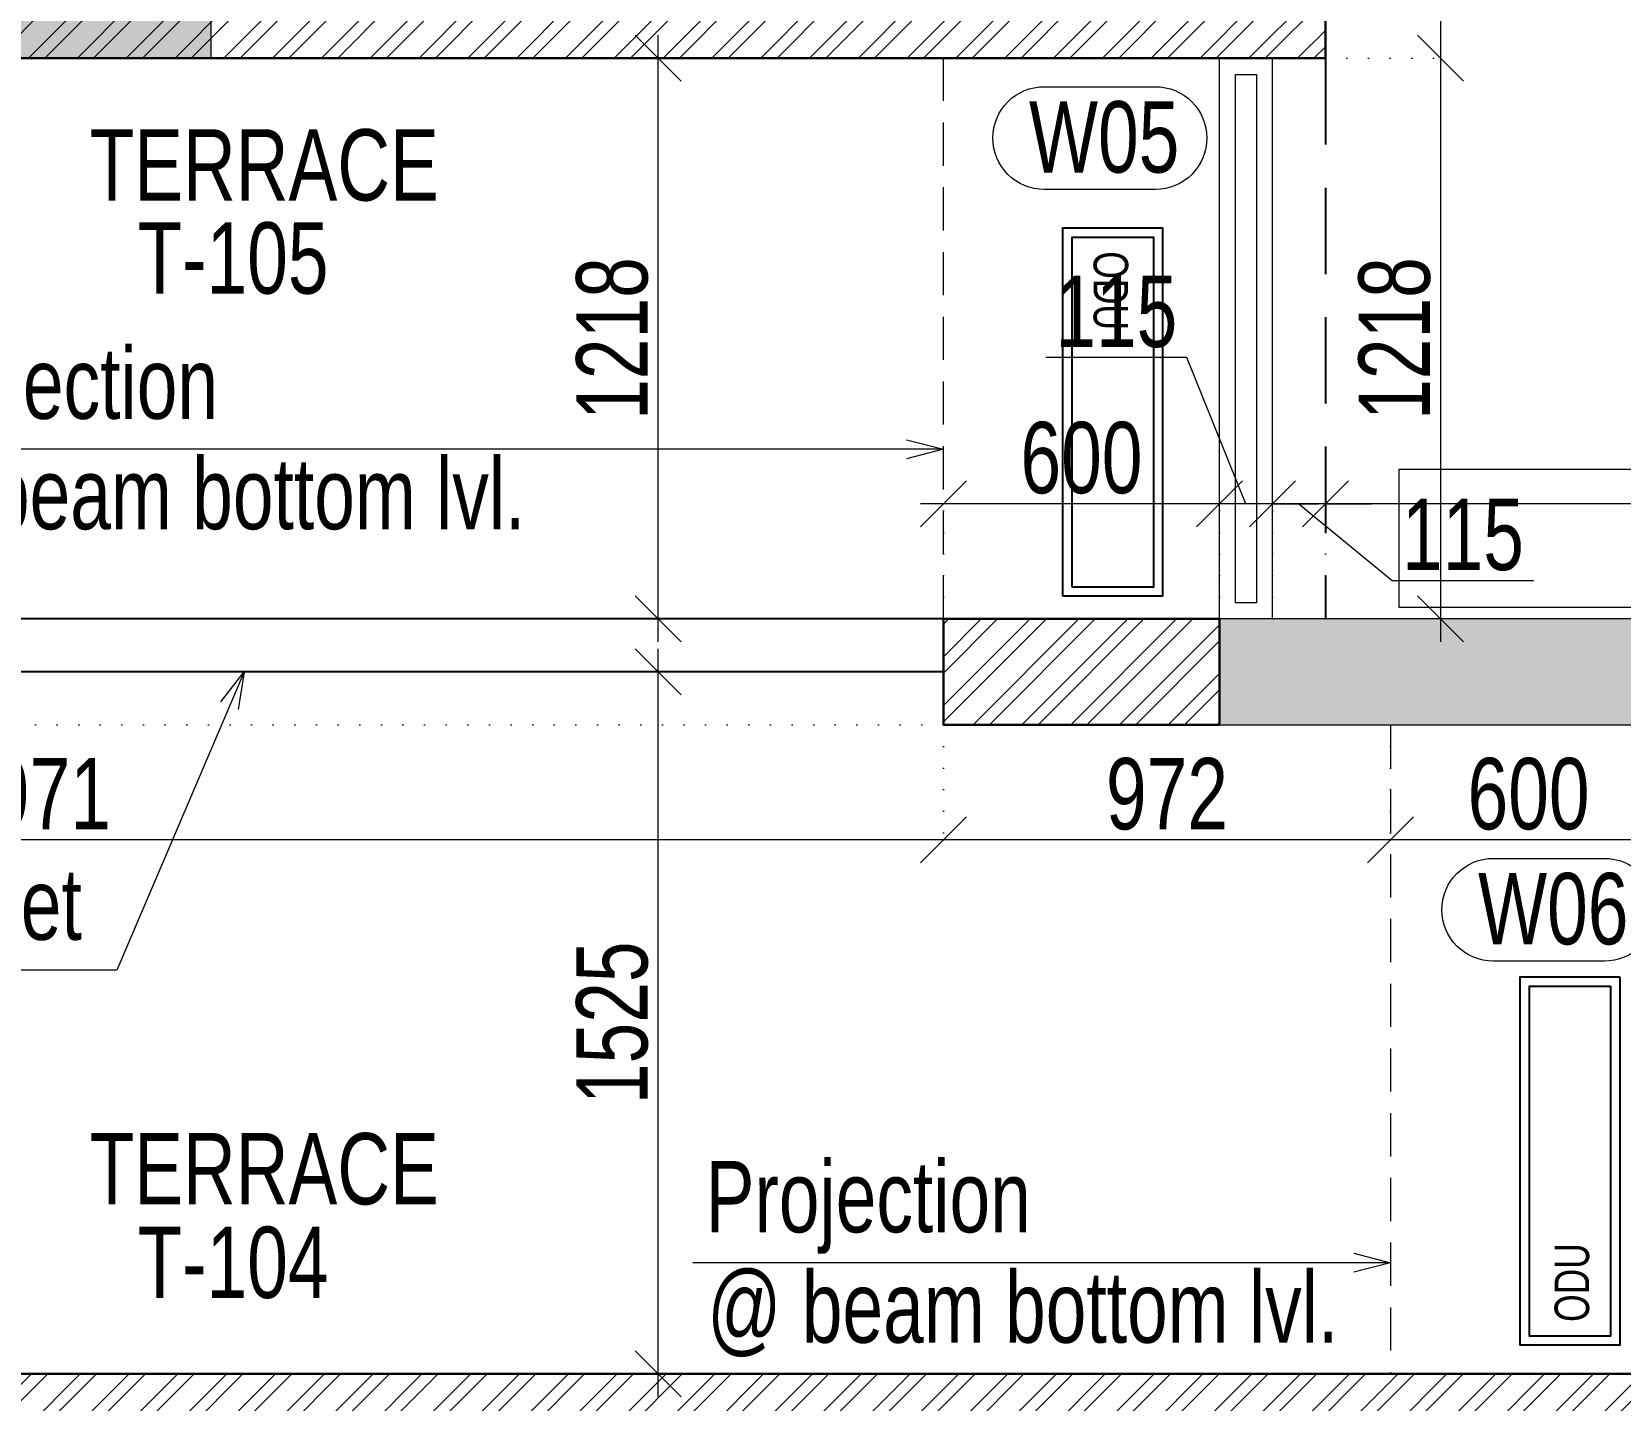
# Model space of a CAD drawing. Header units: inches. Extents: x 785882 to 928568, y 496782 to 576896.
# Drawn here: x 828415 to 831867, y 540706 to 543678 of the extents above; entities that cross this region are included whole.
import ezdxf
from ezdxf.enums import TextEntityAlignment as Align

# ---------------------------------------------------------------- set-up
doc = ezdxf.new("R2010")
doc.units = ezdxf.units.IN
doc.header["$LTSCALE"] = 750
doc.header["$MEASUREMENT"] = 0
for name, pattern in [('DOT', [0.25, 0, -0.25]), ('HIDDEN', [0.375, 0.25, -0.125]), ('HIDDEN2', [0.1875, 0.125, -0.0625])]:
    doc.linetypes.add(name, pattern=pattern)
for name, color, linetype, lineweight in [('COLUMN', 5, 'Continuous', 13), ('DIMENSION WORKING-MSA', 222, 'Continuous', 13), ('DOTTED LINE-MSA', 3, 'HIDDEN2', 13), ('FURNITURE-MSA', 251, 'Continuous', 5), ('TEXT DETAIL-MSA', 212, 'Continuous', 13), ('TEXT ROOM NAME-MSA', 210, 'Continuous', 13), ('WALL HATCH-MSA', 251, 'Continuous', 9), ('WALL-MSA', 32, 'Continuous', 30), ('WINDOE NO-MAS', 4, 'Continuous', 9), ('WINDOW-MSA', 50, 'Continuous', 13)]:
    doc.layers.add(name, color=color, linetype=linetype, lineweight=lineweight)
doc.layers.add('ELE-02-MSA', color=4, linetype='Continuous')
doc.layers.add('R.C.C HATCH-MSA', color=250, linetype='Continuous')
doc.styles.add('125', font='swisscl.ttf', dxfattribs={"height": 125})
doc.styles.add('AR', font='swisscl.ttf')
doc.styles.add('ARIAL', font='swisscl.ttf', dxfattribs={"height": 360})
doc.styles.add('Arial Narrow', font='swisscl.ttf', dxfattribs={"height": 150})
doc.styles.add('Arial-Reg+0.8Sc', font='swisscl.ttf')
doc.styles.add('MtXpl_Swis721_LtCn_B', font='swisscl.ttf')
doc.dimstyles.new('100 K.T', dxfattribs={"dimtxt": 360, "dimasz": 80, "dimexe": 0.18, "dimexo": 0.0625, "dimgap": 1, "dimtad": 1, "dimdec": 0, "dimzin": 0, "dimdsep": 46, "dimtxsty": 'ARIAL', "dimblk": 'DOT', "dimcen": 0.09, "dimse1": 1, "dimse2": 1, "dimclrd": 50, "dimclrt": 256, "dimadec": 0, "dimazin": 0, "dimtfac": 1, "dimtdec": 0, "dimtofl": 0, "dimtmove": 1, "dimatfit": 0, "dimfxl": 1, "dimtolj": 1, "dimtzin": 0, "dimlwd": -1, "dimarcsym": 0})
doc.dimstyles.new('WORKING DIM', dxfattribs={"dimtxt": 155, "dimasz": 100, "dimexe": 50, "dimexo": 0, "dimgap": 20, "dimtad": 1, "dimdec": 0, "dimzin": 0, "dimdsep": 46, "dimtxsty": 'AR', "dimblk": 'OBLIQUE', "dimcen": 0.09, "dimdle": 50, "dimclrd": 256, "dimclre": 250, "dimclrt": 256, "dimadec": 0, "dimazin": 0, "dimtfac": 1, "dimtdec": 0, "dimtofl": 0, "dimtmove": 1, "dimatfit": 0, "dimfxl": 1, "dimtolj": 1, "dimtzin": 0, "dimlwd": -1, "dimlwe": -1, "dimarcsym": 0})

# ---------------------------------------------------------------- blocks, each defined once
blk = doc.blocks.new('BLOCK-G & H TYPICAL COLOUMN')
at = {"layer": 'R.C.C HATCH-MSA'}
h = blk.add_hatch(color=256, dxfattribs=at)
h.dxf.hatch_style = 1
h.paths.add_polyline_path([(172697.62, -104207.75), (172688.57, -104207.75), (172688.57, -104255), (172697.62, -104255)])
h.paths.add_polyline_path([(172327.12, -104207.75), (172336.18, -104207.75), (172336.18, -104255), (172327.12, -104255)])
h.paths.add_polyline_path([(172819.88, -104207.75), (172819.88, -104216.81), (172867.12, -104216.81), (172867.12, -104207.75)])
h.paths.add_polyline_path([(172204.87, -104207.75), (172204.87, -104216.81), (172157.62, -104216.81), (172157.62, -104207.75)])
h.paths.add_polyline_path([(172561.18, -104240.06), (172552.12, -104240.06), (172552.12, -104287.31), (172561.18, -104287.31)])
h.paths.add_polyline_path([(172463.57, -104240.06), (172472.62, -104240.06), (172472.62, -104287.31), (172463.57, -104287.31)])
h.paths.add_polyline_path([(172177.87, -104422.2), (172177.87, -104431.25), (172130.62, -104431.25), (172130.62, -104422.2)])
h.paths.add_polyline_path([(172894.12, -104422.2), (172894.12, -104431.25), (172846.88, -104431.25), (172846.88, -104422.2)])
h.paths.add_polyline_path([(172336.12, -104486.75), (172336.12, -104495.81), (172288.87, -104495.81), (172288.87, -104486.75)])
h.paths.add_polyline_path([(172202.62, -104543.75), (172202.62, -104552.81), (172155.37, -104552.81), (172155.37, -104543.75)])
h.paths.add_polyline_path([(172822.13, -104543.75), (172822.13, -104552.81), (172869.37, -104552.81), (172869.37, -104543.75)])
h.paths.add_polyline_path([(172516.9, -104495.81), (172507.85, -104495.81), (172507.85, -104448.56), (172516.9, -104448.56)])
h.paths.add_polyline_path([(172697.62, -104104.25), (172688.57, -104104.25), (172688.57, -104057.01), (172697.62, -104057.01)])
h.paths.add_polyline_path([(172327.12, -104104.25), (172336.18, -104104.25), (172336.18, -104057.01), (172327.12, -104057.01)])
h.paths.add_polyline_path([(172819.88, -104104.25), (172819.88, -104095.2), (172867.12, -104095.2), (172867.12, -104104.25)])
h.paths.add_polyline_path([(172204.87, -104104.25), (172204.87, -104095.2), (172157.62, -104095.2), (172157.62, -104104.25)])
h.paths.add_polyline_path([(172561.18, -104071.94), (172552.12, -104071.94), (172552.12, -104024.7), (172561.18, -104024.7)])
h.paths.add_polyline_path([(172463.57, -104071.94), (172472.62, -104071.94), (172472.62, -104024.7), (172463.57, -104024.7)])
h.paths.add_polyline_path([(172177.87, -103889.81), (172177.87, -103880.75), (172130.62, -103880.75), (172130.62, -103889.81)])
h.paths.add_polyline_path([(172894.12, -103889.81), (172894.12, -103880.75), (172846.88, -103880.75), (172846.88, -103889.81)])
h.paths.add_polyline_path([(172336.12, -103825.25), (172336.12, -103816.2), (172288.87, -103816.2), (172288.87, -103825.25)])
h.paths.add_polyline_path([(172202.62, -103768.25), (172202.62, -103759.2), (172155.37, -103759.2), (172155.37, -103768.25)])
h.paths.add_polyline_path([(172822.13, -103768.25), (172822.13, -103759.2), (172869.37, -103759.2), (172869.37, -103768.25)])
h.paths.add_polyline_path([(172516.9, -103816.2), (172507.85, -103816.2), (172507.85, -103863.44), (172516.9, -103863.44)])
h.paths.add_polyline_path([(172548.37, -103699.31), (172548.37, -103690.25), (172595.62, -103690.25), (172595.62, -103699.31)])
h.paths.add_polyline_path([(172476.37, -103699.31), (172476.37, -103690.25), (172429.13, -103690.25), (172429.13, -103699.31)])
h.paths.add_polyline_path([(172726.82, -103612.31), (172726.82, -103603.25), (172774.06, -103603.25), (172774.06, -103612.31)])
h.paths.add_polyline_path([(172297.93, -103612.31), (172297.93, -103603.25), (172250.69, -103603.25), (172250.69, -103612.31)])
h.paths.add_polyline_path([(172920.37, -103523.81), (172920.37, -103514.75), (172857.56, -103514.75), (172857.56, -103523.81)])
h.paths.add_polyline_path([(172104.37, -103523.81), (172104.37, -103514.75), (172167.19, -103514.75), (172167.19, -103523.81)])
h.paths.add_polyline_path([(172476.37, -103492.94), (172467.32, -103492.94), (172467.32, -103445.7), (172476.37, -103445.7)])
h.paths.add_polyline_path([(172548.37, -103492.94), (172557.43, -103492.94), (172557.43, -103445.7), (172548.37, -103445.7)])
h.paths.add_polyline_path([(172663.43, -103454.75), (172759.5, -103454.75), (172759.5, -103349.7), (172663.43, -103349.7), (172663.43, -103358.75), (172750.44, -103358.75), (172750.44, -103445.7), (172663.43, -103445.7)])
h.paths.add_polyline_path([(172361.32, -103454.75), (172265.25, -103454.75), (172265.25, -103349.7), (172361.32, -103349.7), (172361.32, -103358.75), (172274.31, -103358.75), (172274.31, -103445.7), (172361.32, -103445.7)])
h.paths.add_polyline_path([(172428.37, -103358.75), (172419.32, -103358.75), (172419.32, -103311.51), (172428.37, -103311.51)])
h.paths.add_polyline_path([(172428.37, -103132.74), (172419.32, -103132.74), (172419.32, -103179.99), (172428.37, -103179.99)])
h.paths.add_polyline_path([(172151.62, -103286.75), (172151.62, -103277.7), (172104.37, -103277.7), (172104.37, -103286.75)])
h.paths.add_polyline_path([(172245.43, -103162.74), (172245.43, -103153.68), (172198.19, -103153.68), (172198.19, -103162.74)])
h.paths.add_polyline_path([(172428.37, -103021.25), (172419.32, -103021.25), (172419.32, -103068.5), (172428.37, -103068.5)])
h.paths.add_polyline_path([(172245.43, -102997.25), (172236.37, -102997.25), (172236.37, -103044.5), (172245.43, -103044.5)])
h.paths.add_polyline_path([(172104.37, -102997.25), (172104.37, -103006.31), (172151.62, -103006.31), (172151.62, -102997.25)])
h.paths.add_polyline_path([(172596.37, -103358.75), (172605.43, -103358.75), (172605.43, -103311.51), (172596.37, -103311.51)])
h.paths.add_polyline_path([(172596.37, -103132.74), (172605.43, -103132.74), (172605.43, -103179.99), (172596.37, -103179.99)])
h.paths.add_polyline_path([(172873.13, -103286.75), (172873.13, -103277.7), (172920.37, -103277.7), (172920.37, -103286.75)])
h.paths.add_polyline_path([(172779.32, -103162.74), (172779.32, -103153.68), (172826.56, -103153.68), (172826.56, -103162.74)])
h.paths.add_polyline_path([(172596.37, -103021.25), (172605.43, -103021.25), (172605.43, -103068.5), (172596.37, -103068.5)])
h.paths.add_polyline_path([(172779.32, -102997.25), (172788.37, -102997.25), (172788.37, -103044.5), (172779.32, -103044.5)])
h.paths.add_polyline_path([(172920.37, -102997.25), (172920.37, -103006.31), (172873.13, -103006.31), (172873.13, -102997.25)])
h.paths.add_polyline_path([(172548.37, -104612.7), (172548.37, -104621.75), (172595.62, -104621.75), (172595.62, -104612.7)])
h.paths.add_polyline_path([(172476.37, -104612.7), (172476.37, -104621.75), (172429.13, -104621.75), (172429.13, -104612.7)])
h.paths.add_polyline_path([(172297.93, -104699.7), (172297.93, -104708.75), (172250.69, -104708.75), (172250.69, -104699.7)])
h.paths.add_polyline_path([(172104.37, -104788.2), (172104.37, -104797.25), (172167.19, -104797.25), (172167.19, -104788.2)])
h.paths.add_polyline_path([(172726.82, -104699.7), (172726.82, -104708.75), (172774.06, -104708.75), (172774.06, -104699.7)])
h.paths.add_polyline_path([(172920.37, -104788.2), (172920.37, -104797.25), (172857.56, -104797.25), (172857.56, -104788.2)])
h.paths.add_polyline_path([(172476.37, -104819.06), (172467.32, -104819.06), (172467.32, -104866.31), (172476.37, -104866.31)])
h.paths.add_polyline_path([(172548.37, -104819.06), (172557.43, -104819.06), (172557.43, -104866.31), (172548.37, -104866.31)])
h.paths.add_polyline_path([(172663.43, -104857.25), (172759.5, -104857.25), (172759.5, -104962.31), (172663.43, -104962.31), (172663.43, -104953.25), (172750.44, -104953.25), (172750.44, -104866.31), (172663.43, -104866.31)])
h.paths.add_polyline_path([(172361.32, -104857.25), (172265.25, -104857.25), (172265.25, -104962.31), (172361.32, -104962.31), (172361.32, -104953.25), (172274.31, -104953.25), (172274.31, -104866.31), (172361.32, -104866.31)])
h.paths.add_polyline_path([(172428.37, -104953.25), (172419.32, -104953.25), (172419.32, -105000.5), (172428.37, -105000.5)])
h.paths.add_polyline_path([(172428.37, -105178.31), (172419.32, -105178.31), (172419.32, -105131.06), (172428.37, -105131.06)])
h.paths.add_polyline_path([(172151.62, -105025.25), (172151.62, -105034.31), (172104.37, -105034.31), (172104.37, -105025.25)])
h.paths.add_polyline_path([(172245.43, -105072.5), (172236.37, -105072.5), (172236.37, -105025.25), (172245.43, -105025.25)])
h.paths.add_polyline_path([(172428.37, -105290.75), (172419.32, -105290.75), (172419.32, -105243.51), (172428.37, -105243.51)])
h.paths.add_polyline_path([(172245.43, -105314.75), (172236.37, -105314.75), (172236.37, -105267.51), (172245.43, -105267.51)])
h.paths.add_polyline_path([(172104.37, -105277.35), (172113.43, -105277.35), (172113.43, -105314.75), (172104.37, -105314.75)])
h.paths.add_polyline_path([(172596.37, -104953.25), (172605.43, -104953.25), (172605.43, -105000.5), (172596.37, -105000.5)])
h.paths.add_polyline_path([(172596.37, -105178.31), (172605.43, -105178.31), (172605.43, -105131.06), (172596.37, -105131.06)])
h.paths.add_polyline_path([(172873.13, -105025.25), (172873.13, -105034.31), (172920.37, -105034.31), (172920.37, -105025.25)])
h.paths.add_polyline_path([(172788.37, -105025.25), (172779.32, -105025.25), (172779.32, -105072.5), (172788.37, -105072.5)])
h.paths.add_polyline_path([(172596.37, -105290.75), (172605.43, -105290.75), (172605.43, -105243.51), (172596.37, -105243.51)])
h.paths.add_polyline_path([(172779.32, -105314.75), (172788.37, -105314.75), (172788.37, -105267.51), (172779.32, -105267.51)])
h.paths.add_polyline_path([(172911.32, -105314.75), (172920.37, -105314.75), (172920.37, -105277.35), (172911.32, -105277.35)])
h.paths.add_polyline_path([(172688.63, -104486.75), (172688.63, -104495.81), (172735.87, -104495.81), (172735.87, -104486.75)])
h.paths.add_polyline_path([(172688.63, -103825.25), (172688.63, -103816.2), (172735.87, -103816.2), (172735.87, -103825.25)])
at = {"layer": 'COLUMN'}
for points in [[(172202.62, -103768.25), (172202.62, -103759.2), (172155.37, -103759.2), (172155.37, -103768.25)], [(172336.12, -103825.25), (172336.12, -103816.2), (172288.87, -103816.2), (172288.87, -103825.25)]]:
    blk.add_lwpolyline(points, close=True, dxfattribs=at)
blk = doc.blocks.new('A$Cbea8c011')
at = {"layer": 'ELE-02-MSA', "elevation": 0}
for points in [[(400, -108.3), (-400, -108.3), (-400, 108.3), (400, 108.3)], [(380, -88.3), (-380, -88.3), (-380, 88.3), (380, 88.3)]]:
    blk.add_lwpolyline(points, close=True, dxfattribs=at)
at = {"layer": 'TEXT DETAIL-MSA', "style": 'Arial Narrow'}
blk.add_text('ODU', height=75, dxfattribs=at).set_placement((-349.2, -41.5, 0))
blk = doc.blocks.new('Win-Tag-03')
blk.add_lwpolyline([(-130, 120), (130, 120, -0.414214), (250, 0), (250, 0, -0.414214), (130, -120), (-130, -120, -0.414214), (-250, 0), (-250, 0, -0.414214)], format="xyb", close=True)
blk = doc.blocks.new('_Oblique')
at = {"color": 0, "linetype": 'ByBlock', "lineweight": -2}
blk.add_line((-0.5, -0.5), (0.5, 0.5), dxfattribs=at)
blk = doc.blocks.new('*D213')
at = {"layer": 'Defpoints', "color": 0, "ltscale": 0.25, "transparency": 16777216}
for p in [(824809.5, 542172.8), (830395.8, 542172.8), (826376.2, 540763.1)]:
    blk.add_point(p, dxfattribs=at)
at = {"layer": 'DIMENSION WORKING-MSA', "ltscale": 0.25, "transparency": 16777216}
blk.add_line((824809.5, 540713.1), (824809.5, 542222.8), dxfattribs=at)
at = {"layer": 'DIMENSION WORKING-MSA', "color": 250, "linetype": 'DOT', "ltscale": 0.25, "transparency": 16777216}
for p, q in [((830395.8, 542172.8), (824759.5, 542172.8)), ((826376.2, 540763.1), (824759.5, 540763.1))]:
    blk.add_line(p, q, dxfattribs=at)
at = {"layer": 'DIMENSION WORKING-MSA', "ltscale": 0.25, "transparency": 16777216, "xscale": 100, "yscale": 100, "zscale": 100}
for p, rotation in [((824809.5, 542172.8), 90), ((824809.5, 540763.1), 270)]:
    blk.add_blockref('_Oblique', p, dxfattribs=dict(at, rotation=rotation))
at = {"layer": 'DIMENSION WORKING-MSA', "ltscale": 0.25, "transparency": 16777216, "insert": (824710.1, 541467.9), "char_height": 155, "attachment_point": 5, "rotation": 90, "style": 'AR'}
blk.add_mtext('\\A1;1410', dxfattribs=at)
blk = doc.blocks.new('*D214')
at = {"layer": 'Defpoints', "color": 0, "ltscale": 0.25, "transparency": 16777216}
for p in [(824809.5, 542402.8), (830395.8, 542402.8), (830395.8, 542172.8)]:
    blk.add_point(p, dxfattribs=at)
at = {"layer": 'DIMENSION WORKING-MSA', "ltscale": 0.25, "transparency": 16777216}
for p, q in [((824650, 542335.6), (824650, 542646.3)), ((824809.5, 542402.8), (824809.5, 542502.8)), ((824809.5, 542172.8), (824809.5, 542402.8)), ((824809.5, 542287.8), (824650, 542335.6)), ((824809.5, 542172.8), (824809.5, 542072.8))]:
    blk.add_line(p, q, dxfattribs=at)
at = {"layer": 'DIMENSION WORKING-MSA', "color": 250, "linetype": 'DOT', "ltscale": 0.25, "transparency": 16777216}
for p, q in [((830395.8, 542402.8), (824759.5, 542402.8)), ((830395.8, 542172.8), (824759.5, 542172.8))]:
    blk.add_line(p, q, dxfattribs=at)
at = {"layer": 'DIMENSION WORKING-MSA', "ltscale": 0.25, "transparency": 16777216, "xscale": 100, "yscale": 100, "zscale": 100}
for p, rotation in [((824809.5, 542402.8), 270), ((824809.5, 542172.8), 90)]:
    blk.add_blockref('_Oblique', p, dxfattribs=dict(at, rotation=rotation))
at = {"layer": 'DIMENSION WORKING-MSA', "ltscale": 0.25, "transparency": 16777216, "insert": (824550.5, 542490.9), "char_height": 155, "attachment_point": 5, "rotation": 90, "style": 'AR'}
blk.add_mtext('\\A1;230', dxfattribs=at)
blk = doc.blocks.new('*D215')
at = {"layer": 'Defpoints', "color": 0, "ltscale": 0.25, "transparency": 16777216}
for p in [(824809.5, 543620.6), (827004.9, 543620.6), (830395.8, 542402.8)]:
    blk.add_point(p, dxfattribs=at)
at = {"layer": 'DIMENSION WORKING-MSA', "ltscale": 0.25, "transparency": 16777216}
blk.add_line((824809.5, 542352.8), (824809.5, 543670.6), dxfattribs=at)
at = {"layer": 'DIMENSION WORKING-MSA', "color": 250, "linetype": 'DOT', "ltscale": 0.25, "transparency": 16777216}
for p, q in [((827004.9, 543620.6), (824759.5, 543620.6)), ((830395.8, 542402.8), (824759.5, 542402.8))]:
    blk.add_line(p, q, dxfattribs=at)
at = {"layer": 'DIMENSION WORKING-MSA', "ltscale": 0.25, "transparency": 16777216, "xscale": 100, "yscale": 100, "zscale": 100}
for p, rotation in [((824809.5, 543620.6), 90), ((824809.5, 542402.8), 270)]:
    blk.add_blockref('_Oblique', p, dxfattribs=dict(at, rotation=rotation))
at = {"layer": 'DIMENSION WORKING-MSA', "ltscale": 0.25, "transparency": 16777216, "insert": (824710.1, 543011.7), "char_height": 155, "attachment_point": 5, "rotation": 90, "style": 'AR'}
blk.add_mtext('\\A1;1218', dxfattribs=at)
blk = doc.blocks.new('*D343')
at = {"layer": 'Defpoints', "color": 0, "ltscale": 0.25, "transparency": 16777216}
for p in [(831475.8, 545486.8, 0), (831225.8, 543620.6), (831475.8, 543620.6)]:
    blk.add_point(p, dxfattribs=at)
at = {"layer": 'DIMENSION WORKING-MSA', "ltscale": 0.25, "transparency": 16777216}
blk.add_line((831475.8, 545536.8), (831475.8, 543570.6), dxfattribs=at)
at = {"layer": 'DIMENSION WORKING-MSA', "color": 250, "linetype": 'DOT', "ltscale": 0.25, "transparency": 16777216}
for p, q in [((831475.8, 545486.8), (831525.8, 545486.8)), ((831225.8, 543620.6), (831525.8, 543620.6))]:
    blk.add_line(p, q, dxfattribs=at)
at = {"layer": 'DIMENSION WORKING-MSA', "ltscale": 0.25, "transparency": 16777216, "xscale": 100, "yscale": 100, "zscale": 100}
for p, rotation in [((831475.8, 545486.8), 90), ((831475.8, 543620.6), 270)]:
    blk.add_blockref('_Oblique', p, dxfattribs=dict(at, rotation=rotation))
at = {"layer": 'DIMENSION WORKING-MSA', "ltscale": 0.25, "transparency": 16777216, "insert": (831376.4, 544553.7), "char_height": 155, "attachment_point": 5, "rotation": 90, "style": 'AR'}
blk.add_mtext('\\A1;1866', dxfattribs=at)
blk = doc.blocks.new('*D344')
at = {"layer": 'Defpoints', "color": 0, "ltscale": 0.25, "transparency": 16777216}
for p in [(831225.8, 543620.6), (831475.8, 542402.8), (831475.8, 542402.8)]:
    blk.add_point(p, dxfattribs=at)
at = {"layer": 'DIMENSION WORKING-MSA', "ltscale": 0.25, "transparency": 16777216}
blk.add_line((831475.8, 543670.6), (831475.8, 542352.8), dxfattribs=at)
at = {"layer": 'DIMENSION WORKING-MSA', "color": 250, "linetype": 'DOT', "ltscale": 0.25, "transparency": 16777216}
for p, q in [((831225.8, 543620.6), (831525.8, 543620.6)), ((831475.8, 542402.8), (831525.8, 542402.8))]:
    blk.add_line(p, q, dxfattribs=at)
at = {"layer": 'DIMENSION WORKING-MSA', "ltscale": 0.25, "transparency": 16777216, "xscale": 100, "yscale": 100, "zscale": 100}
for p, rotation in [((831475.8, 543620.6), 90), ((831475.8, 542402.8), 270)]:
    blk.add_blockref('_Oblique', p, dxfattribs=dict(at, rotation=rotation))
at = {"layer": 'DIMENSION WORKING-MSA', "ltscale": 0.25, "transparency": 16777216, "insert": (831376.4, 543011.7), "char_height": 155, "attachment_point": 5, "rotation": 90, "style": 'AR'}
blk.add_mtext('\\A1;1218', dxfattribs=at)
blk = doc.blocks.new('*D379')
at = {"layer": 'Defpoints', "color": 0, "ltscale": 0.25, "transparency": 16777216}
for p in [(829775.8, 542287.8), (829775.8, 542287.8), (829775.8, 540763.1)]:
    blk.add_point(p, dxfattribs=at)
at = {"layer": 'DIMENSION WORKING-MSA', "ltscale": 0.25, "transparency": 16777216}
blk.add_line((829775.8, 540713.1), (829775.8, 542337.8), dxfattribs=at)
at = {"layer": 'DIMENSION WORKING-MSA', "color": 250, "linetype": 'DOT', "ltscale": 0.25, "transparency": 16777216}
for p, q in [((829775.8, 542287.8), (829825.8, 542287.8)), ((829775.8, 540763.1), (829825.8, 540763.1))]:
    blk.add_line(p, q, dxfattribs=at)
at = {"layer": 'DIMENSION WORKING-MSA', "ltscale": 0.25, "transparency": 16777216, "xscale": 100, "yscale": 100, "zscale": 100}
for p, rotation in [((829775.8, 542287.8), 90), ((829775.8, 540763.1), 270)]:
    blk.add_blockref('_Oblique', p, dxfattribs=dict(at, rotation=rotation))
at = {"layer": 'DIMENSION WORKING-MSA', "ltscale": 0.25, "transparency": 16777216, "insert": (829676.4, 541525.4), "char_height": 155, "attachment_point": 5, "rotation": 90, "style": 'AR'}
blk.add_mtext('\\A1;1525', dxfattribs=at)
blk = doc.blocks.new('*D380')
at = {"layer": 'Defpoints', "color": 0, "ltscale": 0.25, "transparency": 16777216}
for p in [(829775.8, 543620.6), (829775.8, 543620.6), (829775.8, 542402.8)]:
    blk.add_point(p, dxfattribs=at)
at = {"layer": 'DIMENSION WORKING-MSA', "ltscale": 0.25, "transparency": 16777216}
blk.add_line((829775.8, 542352.8), (829775.8, 543670.6), dxfattribs=at)
at = {"layer": 'DIMENSION WORKING-MSA', "color": 250, "linetype": 'DOT', "ltscale": 0.25, "transparency": 16777216}
for p, q in [((829775.8, 543620.6), (829825.8, 543620.6)), ((829775.8, 542402.8), (829825.8, 542402.8))]:
    blk.add_line(p, q, dxfattribs=at)
at = {"layer": 'DIMENSION WORKING-MSA', "ltscale": 0.25, "transparency": 16777216, "xscale": 100, "yscale": 100, "zscale": 100}
for p, rotation in [((829775.8, 543620.6), 90), ((829775.8, 542402.8), 270)]:
    blk.add_blockref('_Oblique', p, dxfattribs=dict(at, rotation=rotation))
at = {"layer": 'DIMENSION WORKING-MSA', "ltscale": 0.25, "transparency": 16777216, "insert": (829676.4, 543011.7), "char_height": 155, "attachment_point": 5, "rotation": 90, "style": 'AR'}
blk.add_mtext('\\A1;1218', dxfattribs=at)
blk = doc.blocks.new('*D413')
at = {"layer": 'Defpoints', "color": 0, "ltscale": 0.25, "transparency": 16777216}
for p in [(831225.8, 542652.8), (831225.8, 542402.8), (834728.9, 542402.8)]:
    blk.add_point(p, dxfattribs=at)
at = {"layer": 'DIMENSION WORKING-MSA', "color": 250, "linetype": 'DOT', "ltscale": 0.25, "transparency": 16777216}
for p, q in [((831225.8, 542402.8), (831225.8, 542702.8)), ((834728.9, 542402.8), (834728.9, 542702.8))]:
    blk.add_line(p, q, dxfattribs=at)
at = {"layer": 'DIMENSION WORKING-MSA', "ltscale": 0.25, "transparency": 16777216}
blk.add_line((834778.9, 542652.8), (831175.8, 542652.8), dxfattribs=at)
at = {"layer": 'DIMENSION WORKING-MSA', "ltscale": 0.25, "transparency": 16777216, "xscale": 100, "yscale": 100, "zscale": 100, "rotation": 180}
blk.add_blockref('_Oblique', (831225.8, 542652.8), dxfattribs=at)
at = {"layer": 'DIMENSION WORKING-MSA', "ltscale": 0.25, "transparency": 16777216, "xscale": 100, "yscale": 100, "zscale": 100}
blk.add_blockref('_Oblique', (834728.9, 542652.8), dxfattribs=at)
at = {"layer": 'DIMENSION WORKING-MSA', "ltscale": 0.25, "transparency": 16777216, "insert": (832548.7, 542752.2), "char_height": 155, "attachment_point": 5, "style": 'AR'}
blk.add_mtext('\\A1;3503', dxfattribs=at)
blk = doc.blocks.new('*D414')
at = {"layer": 'Defpoints', "color": 0, "ltscale": 0.25, "transparency": 16777216}
for p in [(831110.8, 542652.8), (831110.8, 542402.8), (831225.8, 542402.8)]:
    blk.add_point(p, dxfattribs=at)
at = {"layer": 'DIMENSION WORKING-MSA', "color": 250, "linetype": 'DOT', "ltscale": 0.25, "transparency": 16777216}
for p, q in [((831110.8, 542402.8), (831110.8, 542702.8)), ((831225.8, 542402.8), (831225.8, 542702.8))]:
    blk.add_line(p, q, dxfattribs=at)
at = {"layer": 'DIMENSION WORKING-MSA', "ltscale": 0.25, "transparency": 16777216}
for p, q in [((831110.8, 542652.8), (831010.8, 542652.8)), ((831225.8, 542652.8), (831110.8, 542652.8)), ((831168.3, 542652.8), (831371.3, 542486.1)), ((831225.8, 542652.8), (831325.8, 542652.8)), ((831371.3, 542486.1), (831678.1, 542486.1))]:
    blk.add_line(p, q, dxfattribs=at)
at = {"layer": 'DIMENSION WORKING-MSA', "ltscale": 0.25, "transparency": 16777216, "xscale": 100, "yscale": 100, "zscale": 100}
blk.add_blockref('_Oblique', (831110.8, 542652.8), dxfattribs=at)
at = {"layer": 'DIMENSION WORKING-MSA', "ltscale": 0.25, "transparency": 16777216, "xscale": 100, "yscale": 100, "zscale": 100, "rotation": 180}
blk.add_blockref('_Oblique', (831225.8, 542652.8), dxfattribs=at)
at = {"layer": 'DIMENSION WORKING-MSA', "ltscale": 0.25, "transparency": 16777216, "insert": (831524.7, 542585.2), "char_height": 155, "attachment_point": 5, "style": 'AR'}
blk.add_mtext('\\A1;115', dxfattribs=at)
blk = doc.blocks.new('*D415')
at = {"layer": 'Defpoints', "color": 0, "ltscale": 0.25, "transparency": 16777216}
for p in [(830995.8, 542652.8), (830995.8, 542402.8), (831110.8, 542402.8)]:
    blk.add_point(p, dxfattribs=at)
at = {"layer": 'DIMENSION WORKING-MSA', "ltscale": 0.25, "transparency": 16777216}
for p, q in [((830925, 542970.7), (830618.1, 542970.7)), ((831053.3, 542652.8), (830925, 542970.7)), ((830995.8, 542652.8), (830895.8, 542652.8)), ((831110.8, 542652.8), (830995.8, 542652.8)), ((831110.8, 542652.8), (831210.8, 542652.8))]:
    blk.add_line(p, q, dxfattribs=at)
at = {"layer": 'DIMENSION WORKING-MSA', "color": 250, "linetype": 'DOT', "ltscale": 0.25, "transparency": 16777216}
for p, q in [((830995.8, 542402.8), (830995.8, 542702.8)), ((831110.8, 542402.8), (831110.8, 542702.8))]:
    blk.add_line(p, q, dxfattribs=at)
at = {"layer": 'DIMENSION WORKING-MSA', "ltscale": 0.25, "transparency": 16777216, "xscale": 100, "yscale": 100, "zscale": 100}
blk.add_blockref('_Oblique', (830995.8, 542652.8), dxfattribs=at)
at = {"layer": 'DIMENSION WORKING-MSA', "ltscale": 0.25, "transparency": 16777216, "xscale": 100, "yscale": 100, "zscale": 100, "rotation": 180}
blk.add_blockref('_Oblique', (831110.8, 542652.8), dxfattribs=at)
at = {"layer": 'DIMENSION WORKING-MSA', "ltscale": 0.25, "transparency": 16777216, "insert": (830771.5, 543069.8), "char_height": 155, "attachment_point": 5, "style": 'AR'}
blk.add_mtext('\\A1;115', dxfattribs=at)
blk = doc.blocks.new('*D416')
at = {"layer": 'Defpoints', "color": 0, "ltscale": 0.25, "transparency": 16777216}
for p in [(830395.8, 542652.8), (830395.8, 542402.8), (830995.8, 542402.8)]:
    blk.add_point(p, dxfattribs=at)
at = {"layer": 'DIMENSION WORKING-MSA', "color": 250, "linetype": 'DOT', "ltscale": 0.25, "transparency": 16777216}
for p, q in [((830395.8, 542402.8), (830395.8, 542702.8)), ((830995.8, 542402.8), (830995.8, 542702.8))]:
    blk.add_line(p, q, dxfattribs=at)
at = {"layer": 'DIMENSION WORKING-MSA', "ltscale": 0.25, "transparency": 16777216}
blk.add_line((831045.8, 542652.8), (830345.8, 542652.8), dxfattribs=at)
at = {"layer": 'DIMENSION WORKING-MSA', "ltscale": 0.25, "transparency": 16777216, "xscale": 100, "yscale": 100, "zscale": 100, "rotation": 180}
blk.add_blockref('_Oblique', (830395.8, 542652.8), dxfattribs=at)
at = {"layer": 'DIMENSION WORKING-MSA', "ltscale": 0.25, "transparency": 16777216, "xscale": 100, "yscale": 100, "zscale": 100}
blk.add_blockref('_Oblique', (830995.8, 542652.8), dxfattribs=at)
at = {"layer": 'DIMENSION WORKING-MSA', "ltscale": 0.25, "transparency": 16777216, "insert": (830695.8, 542752.1), "char_height": 155, "attachment_point": 5, "style": 'AR'}
blk.add_mtext('\\A1;600', dxfattribs=at)
blk = doc.blocks.new('*D490')
at = {"layer": 'Defpoints', "color": 0, "ltscale": 0.25, "transparency": 16777216}
for p in [(831367.3, 541922.8), (831367.3, 541922.8), (831967.3, 541922.8)]:
    blk.add_point(p, dxfattribs=at)
at = {"layer": 'DIMENSION WORKING-MSA', "color": 250, "linetype": 'DOT', "ltscale": 0.25, "transparency": 16777216}
for p, q in [((831367.3, 541922.8), (831367.3, 541972.8)), ((831967.3, 541922.8), (831967.3, 541872.8))]:
    blk.add_line(p, q, dxfattribs=at)
at = {"layer": 'DIMENSION WORKING-MSA', "ltscale": 0.25, "transparency": 16777216}
blk.add_line((832017.3, 541922.8), (831317.3, 541922.8), dxfattribs=at)
at = {"layer": 'DIMENSION WORKING-MSA', "ltscale": 0.25, "transparency": 16777216, "xscale": 100, "yscale": 100, "zscale": 100, "rotation": 180}
blk.add_blockref('_Oblique', (831367.3, 541922.8), dxfattribs=at)
at = {"layer": 'DIMENSION WORKING-MSA', "ltscale": 0.25, "transparency": 16777216, "xscale": 100, "yscale": 100, "zscale": 100}
blk.add_blockref('_Oblique', (831967.3, 541922.8), dxfattribs=at)
at = {"layer": 'DIMENSION WORKING-MSA', "ltscale": 0.25, "transparency": 16777216, "insert": (831667.3, 542022.1), "char_height": 155, "attachment_point": 5, "style": 'AR'}
blk.add_mtext('\\A1;600', dxfattribs=at)
blk = doc.blocks.new('*D491')
at = {"layer": 'Defpoints', "color": 0, "ltscale": 0.25, "transparency": 16777216}
for p in [(830395.8, 542172.8), (831367.3, 542172.8), (830395.8, 541922.8)]:
    blk.add_point(p, dxfattribs=at)
at = {"layer": 'DIMENSION WORKING-MSA', "color": 250, "linetype": 'DOT', "ltscale": 0.25, "transparency": 16777216}
for p, q in [((830395.8, 542172.8), (830395.8, 541872.8)), ((831367.3, 542172.8), (831367.3, 541872.8))]:
    blk.add_line(p, q, dxfattribs=at)
at = {"layer": 'DIMENSION WORKING-MSA', "ltscale": 0.25, "transparency": 16777216}
blk.add_line((831417.3, 541922.8), (830345.8, 541922.8), dxfattribs=at)
at = {"layer": 'DIMENSION WORKING-MSA', "ltscale": 0.25, "transparency": 16777216, "xscale": 100, "yscale": 100, "zscale": 100, "rotation": 180}
blk.add_blockref('_Oblique', (830395.8, 541922.8), dxfattribs=at)
at = {"layer": 'DIMENSION WORKING-MSA', "ltscale": 0.25, "transparency": 16777216, "xscale": 100, "yscale": 100, "zscale": 100}
blk.add_blockref('_Oblique', (831367.3, 541922.8), dxfattribs=at)
at = {"layer": 'DIMENSION WORKING-MSA', "ltscale": 0.25, "transparency": 16777216, "insert": (830881.6, 542022), "char_height": 155, "attachment_point": 5, "style": 'AR'}
blk.add_mtext('\\A1;972', dxfattribs=at)
blk = doc.blocks.new('*D492')
at = {"layer": 'Defpoints', "color": 0, "ltscale": 0.25, "transparency": 16777216}
for p in [(826424.5, 541922.8), (826424.5, 541922.8), (830395.8, 541922.8)]:
    blk.add_point(p, dxfattribs=at)
at = {"layer": 'DIMENSION WORKING-MSA', "color": 250, "linetype": 'DOT', "ltscale": 0.25, "transparency": 16777216}
for p, q in [((826424.5, 541922.8), (826424.5, 541972.8)), ((830395.8, 541922.8), (830395.8, 541972.8))]:
    blk.add_line(p, q, dxfattribs=at)
at = {"layer": 'DIMENSION WORKING-MSA', "ltscale": 0.25, "transparency": 16777216}
blk.add_line((830445.8, 541922.8), (826374.5, 541922.8), dxfattribs=at)
at = {"layer": 'DIMENSION WORKING-MSA', "ltscale": 0.25, "transparency": 16777216, "xscale": 100, "yscale": 100, "zscale": 100, "rotation": 180}
blk.add_blockref('_Oblique', (826424.5, 541922.8), dxfattribs=at)
at = {"layer": 'DIMENSION WORKING-MSA', "ltscale": 0.25, "transparency": 16777216, "xscale": 100, "yscale": 100, "zscale": 100}
blk.add_blockref('_Oblique', (830395.8, 541922.8), dxfattribs=at)
at = {"layer": 'DIMENSION WORKING-MSA', "ltscale": 0.25, "transparency": 16777216, "insert": (828410.1, 542022.1), "char_height": 155, "attachment_point": 5, "style": 'AR'}
blk.add_mtext('\\A1;3971', dxfattribs=at)
blk = doc.blocks.new('_Dot')
at = {"linetype": 'ByBlock', "lineweight": -2}
blk.add_line((-0.5, 0), (-1, 0), dxfattribs=at)
at = {"linetype": 'ByBlock', "const_width": 0.5}
blk.add_lwpolyline([(-0.25, 0, 1), (0.25, 0, 1)], format="xyb", close=True, dxfattribs=at)
blk = doc.blocks.new('A$Caebde61c')
at = {"layer": 'FURNITURE-MSA'}
blk.add_lwpolyline([(5599.4, -20676.2), (7299.4, -20676.2), (7299.4, -20476.2), (7849.4, -20476.2), (7849.4, -20776.2), (5076.6, -20776.2), (5076.6, -20476.2), (5599.4, -20476.2)], close=True, dxfattribs=at)

msp = doc.modelspace()

# ---------------------------------------------------------------- hatches: boundary and pattern name
at = {"layer": 'WALL HATCH-MSA'}
h = msp.add_hatch(dxfattribs=at)
h.set_pattern_fill('ANSI32', color=256, scale=200)
h.paths.add_polyline_path([(827004.9, 543850.6), (827004.9, 543620.6), (831225.8, 543620.6), (831225.8, 546681.6), (831110.8, 546681.6), (831110.8, 543735.6), (827834.9, 543735.6), (827834.9, 543999.4), (827604.9, 543999.4), (827604.9, 543850.6)])
h = msp.add_hatch(dxfattribs=at)
h.set_pattern_fill('ANSI32', color=256, scale=200)
h.paths.add_polyline_path([(830395.8, 542402.8), (830395.8, 542172.8), (830995.8, 542172.8), (830995.8, 542402.8)])
h = msp.add_hatch(dxfattribs=at)
h.set_pattern_fill('ANSI32', color=256, scale=200)
h.paths.add_polyline_path([(827091.2, 540533.1), (827091.2, 540648.1), (832082.3, 540648.1), (832082.3, 539913.1), (832197.3, 539913.1), (832197.3, 540763.1), (826376.2, 540763.1), (826376.2, 540533.1)])

# ---------------------------------------------------------------- linework, layer by layer
at = {"layer": 'DOTTED LINE-MSA'}
for p, q in [((830395.8, 542402.8), (830395.8, 543620.6)), ((831367.3, 542172.8), (831367.3, 540763.1))]:
    msp.add_line(p, q, dxfattribs=at)
at = {"layer": 'ELE-02-MSA', "linetype": 'HIDDEN'}
msp.add_line((831225.8, 543620.6), (831225.8, 542402.8), dxfattribs=at)
at = {"layer": 'ELE-02-MSA'}
for p, q in [((830395.8, 542402.8), (826424.5, 542402.8)), ((830395.8, 542287.8), (826424.5, 542287.8))]:
    msp.add_line(p, q, dxfattribs=at)
at = {"layer": 'WALL-MSA'}
for p, q in [((831225.8, 546681.6), (831225.8, 543620.6)), ((827004.9, 543620.6), (831225.8, 543620.6)), ((830395.8, 542402.8), (830995.8, 542402.8)), ((830395.8, 542402.8), (830395.8, 542172.8)), ((830995.8, 542172.8), (830995.8, 542402.8)), ((830995.8, 542172.8), (830395.8, 542172.8)), ((832197.3, 540763.1), (826376.2, 540763.1))]:
    msp.add_line(p, q, dxfattribs=at)
at = {"layer": 'WINDOW-MSA'}
for p, q in [((830995.8, 542402.8), (830995.8, 543620.6)), ((831110.8, 542402.8), (831110.8, 543620.6))]:
    msp.add_line(p, q, dxfattribs=at)
msp.add_lwpolyline([(831075.8, 543585.6), (831075.8, 542437.8), (831030.8, 542437.8), (831030.8, 543585.6)], close=True, dxfattribs=at)

# ---------------------------------------------------------------- block references
for p, rotation in [((830763.7, 542852, 0), 270.0000000000001), ((831757.4, 541224.9, 0), 90.00000000000001)]:
    msp.add_blockref('A$Cbea8c011', p, dxfattribs=dict(rotation=rotation))
at = {"layer": 'COLUMN', "xscale": 25.4, "yscale": 25.4, "zscale": 25.4}
msp.add_blockref('BLOCK-G & H TYPICAL COLOUMN', (-3545141.6, 3179334.2), dxfattribs=at)
at = {"layer": 'FURNITURE-MSA'}
msp.add_blockref('A$Caebde61c', (826309.5, 563204), dxfattribs=at)
at = {"layer": 'WINDOE NO-MAS', "xscale": 0.9300595238095237, "yscale": 0.9300595238095237, "zscale": 0.9300595238095237, "rotation": 179.9999999999999}
for p in [(830735.7, 543447.2), (831711.6, 541770.9, 0)]:
    msp.add_blockref('Win-Tag-03', p, dxfattribs=at)

# ---------------------------------------------------------------- texts
at = {"layer": 'TEXT DETAIL-MSA', "style": '125'}
for s, p in [('Projection', (828466.3, 542914.8)), ('@ beam bottom lvl.', (828802, 542675)), ('1230mm ht.parapet', (827834.5, 541783.2)), ('Projection', (830232.5, 541147.8)), ('@ beam bottom lvl.', (830568.3, 540908))]:
    msp.add_text(s, height=155, dxfattribs=at).set_placement(p, align=Align.MIDDLE_CENTER)
at = {"layer": 'TEXT ROOM NAME-MSA', "lineweight": 0, "style": 'MtXpl_Swis721_LtCn_B'}
for s, p in [('TERRACE', (828540.4, 543311.4, 0)), ('T-105', (828644.6, 543109.3)), ('TERRACE', (828540.4, 541130.9, 0)), ('T-104', (828644.6, 540927.6))]:
    msp.add_text(s, height=155, dxfattribs=at).set_placement(p)
at = {"layer": 'WINDOE NO-MAS', "style": 'Arial-Reg+0.8Sc'}
for s, p in [('W05', (830745.1, 543449.8)), ('W06', (831721, 541773.4, 0))]:
    msp.add_text(s, height=155, dxfattribs=at).set_placement(p, align=Align.MIDDLE_CENTER)

# ---------------------------------------------------------------- dimensions: what is measured, and where the dimension line sits
at = {"layer": 'DIMENSION WORKING-MSA', "ltscale": 0.25}
for base, p1, p2, picture, middle in [((831475.8, 543620.6), (831475.8, 545486.8, 0), (831225.8, 543620.6), '*D343', (831376.4, 544553.7)), ((824809.5, 543620.6), (830395.8, 542402.8), (827004.9, 543620.6), '*D215', (824710.1, 543011.7)), ((829775.8, 543620.6), (829775.8, 542402.8), (829775.8, 543620.6), '*D380', (829676.4, 543011.7)), ((831475.8, 542402.8), (831225.8, 543620.6), (831475.8, 542402.8), '*D344', (831376.4, 543011.7)), ((824809.5, 542402.8), (830395.8, 542172.8), (830395.8, 542402.8), '*D214', (824550.5, 542355.6)), ((829775.8, 542287.8), (829775.8, 540763.1), (829775.8, 542287.8), '*D379', (829676.4, 541525.4)), ((824809.5, 542172.8), (826376.2, 540763.1), (830395.8, 542172.8), '*D213', (824710.1, 541467.9))]:
    dim = msp.add_linear_dim(base=base, p1=p1, p2=p2, angle=90, dimstyle='WORKING DIM', dxfattribs=at)
    dim.commit()
    dim.dimension.update_dxf_attribs({"geometry": picture, "text_midpoint": middle})
for base, p1, p2, picture, middle in [((830995.8, 542652.8), (831110.8, 542402.8), (830995.8, 542402.8), '*D415', (830905, 542970.7)), ((831225.8, 542652.8), (834728.9, 542402.8), (831225.8, 542402.8), '*D413', (832548.7, 542652.8)), ((831110.8, 542652.8), (831225.8, 542402.8), (831110.8, 542402.8), '*D414', (831391.3, 542486.1))]:
    dim = msp.add_linear_dim(base=base, p1=p1, p2=p2, dimstyle='WORKING DIM', dxfattribs=at)
    dim.commit()
    dim.dimension.update_dxf_attribs({"geometry": picture, "text_midpoint": middle, "dimtype": 160})
for base, p1, p2, picture, middle in [((830395.8, 542652.8), (830995.8, 542402.8), (830395.8, 542402.8), '*D416', (830695.8, 542752.1)), ((830395.795, 541922.7565), (831367.345, 542172.7565), (830395.795, 542172.7565), '*D491', (830881.57, 542022.034)), ((826424.5, 541922.8), (830395.8, 541922.8), (826424.5, 541922.8), '*D492', (828410.1, 542022.1)), ((831367.3, 541922.8), (831967.3, 541922.8), (831367.3, 541922.8), '*D490', (831667.3, 542022.1))]:
    dim = msp.add_linear_dim(base=base, p1=p1, p2=p2, dimstyle='WORKING DIM', dxfattribs=at)
    dim.commit()
    dim.dimension.update_dxf_attribs({"geometry": picture, "text_midpoint": middle})

# ---------------------------------------------------------------- leaders
at = {"layer": 'TEXT DETAIL-MSA'}
for points in [[(830395.8, 542771.2), (829274, 542771.2), (828084.8, 542771.2)], [(828876, 542287.8), (828599.5, 541639.7), (827117.5, 541639.7)], [(831367.3, 541004.3), (830614.5, 541004.3), (829851.1, 541004.3)]]:
    msp.add_leader(points, dimstyle='100 K.T', override={"dimgap": 1, "dimtad": 0, "dimclrd": 256, "dimldrblk": 'Open30'}, dxfattribs=at)

doc.saveas('drawing.dxf')
